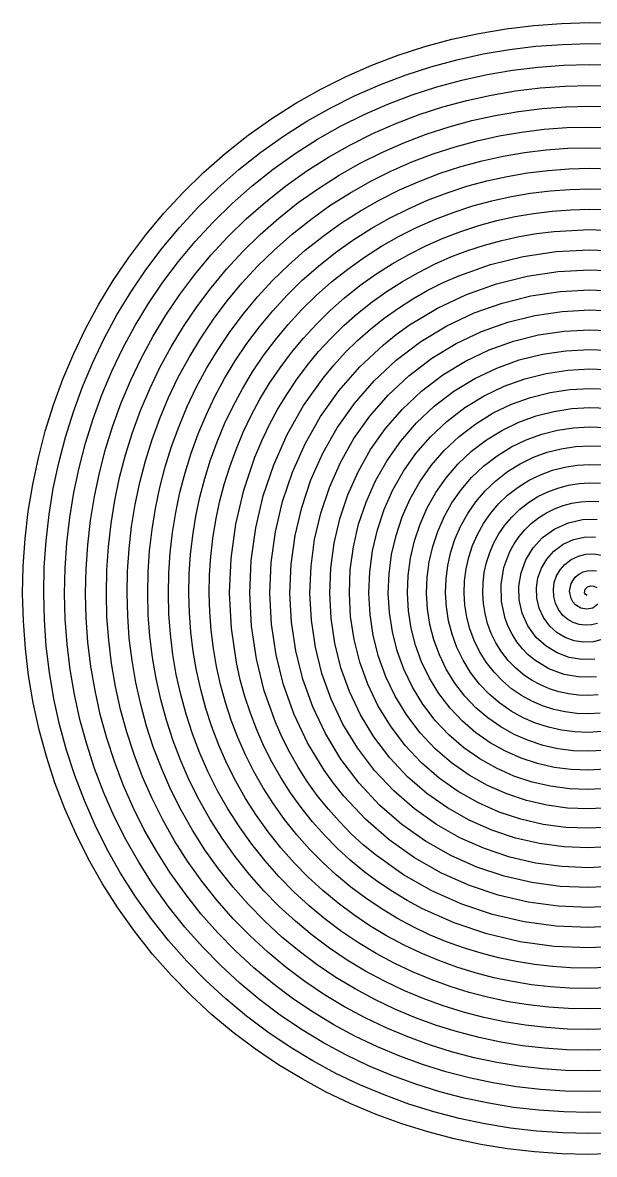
# Model space of a CAD drawing. Extents: x 3 to 205, y 45 to 245.
# Drawn here: x 3.2 to 104.3, y 44.8 to 245.2 of the extents above; entities that cross this region are included whole.
import ezdxf

# ---------------------------------------------------------------- set-up
doc = ezdxf.new("R2010")
doc.units = 0

msp = doc.modelspace()

# ---------------------------------------------------------------- linework, layer by layer
at = {"layer": 'Capa 1', "color": 7}
for points in [[(108.132458, 44.938797), (103.322244, 44.814835), (98.513491, 44.916875), (93.7156, 45.243977), (88.93797, 45.795203), (84.189999, 46.569613), (79.481087, 47.566267), (74.820632, 48.784228), (70.218035, 50.222554), (65.682694, 51.880309), (61.224008, 53.756551), (56.851376, 55.850343), (52.574198, 58.160744), (48.401872, 60.686816), (44.343798, 63.42762), (40.409375, 66.382216), (36.608002, 69.549665), (32.949077, 72.929028), (29.442001, 76.519366), (26.096172, 80.31974), (22.919445, 84.331029), (19.983155, 88.464167), (17.286355, 92.709665), (14.828097, 97.058036), (12.607433, 101.499793), (10.623416, 106.02545), (8.875098, 110.625518), (7.361532, 115.290511), (6.08177, 120.010941), (5.034864, 124.777321), (4.219866, 129.580164), (3.635829, 134.409982), (3.281806, 139.257289), (3.156849, 144.112597), (3.260009, 148.966419), (3.59034, 153.809267), (4.146894, 158.631656), (4.928723, 163.424096), (5.934879, 168.177101), (7.164415, 172.881185), (8.616384, 177.526859), (10.289837, 182.104636), (12.183827, 186.605029), (14.297407, 191.018552), (16.629628, 195.335716), (19.179543, 199.547034), (21.946205, 203.64302), (24.928666, 207.614186), (28.125978, 211.451044), (31.537193, 215.144109), (35.161364, 218.683891), (38.997544, 222.060905), (43.046248, 225.266935), (47.217923, 228.230299), (51.502992, 230.951954), (55.891881, 233.432855), (60.375014, 235.673959), (64.942815, 237.676222), (69.58571, 239.4406), (74.294122, 240.96805), (79.058477, 242.259526), (83.869199, 243.315986), (88.716712, 244.138385), (93.591442, 244.72768), (98.483813, 245.084826), (103.384249, 245.21078), (108.283175, 245.106498)], [(107.947588, 48.650984), (103.317396, 48.530999), (98.688571, 48.628566), (94.07016, 48.94278), (89.471212, 49.472735), (84.900773, 50.217526), (80.367891, 51.176248), (75.881613, 52.347995), (71.450986, 53.731862), (67.085059, 55.326944), (62.792878, 57.132334), (58.583491, 59.147128), (54.465945, 61.370421), (50.449287, 63.801306), (46.542565, 66.438879), (42.754827, 69.282235), (39.095119, 72.330467), (35.572489, 75.58267), (32.195985, 79.03794), (28.974654, 82.69537), (25.914912, 86.557293), (23.086711, 90.536583), (20.489139, 94.624105), (18.121281, 98.810722), (15.982223, 103.087301), (14.071051, 107.444706), (12.386852, 111.873802), (10.928712, 116.365453), (9.695716, 120.910525), (8.686952, 125.499881), (7.901505, 130.124387), (7.338461, 134.774908), (6.996907, 139.442309), (6.875929, 144.117454), (6.974613, 148.791207), (7.292045, 153.454435), (7.827312, 158.098001), (8.579498, 162.71277), (9.547692, 167.289608), (10.730979, 171.819378), (12.128444, 176.292947), (13.739175, 180.701177), (15.562257, 185.034935), (17.596777, 189.285085), (19.841821, 193.442492), (22.296474, 197.498021), (24.959824, 201.442536), (27.830956, 205.266903), (30.908957, 208.961985), (34.192912, 212.518648), (37.681908, 215.927757), (41.375031, 219.180176), (45.274252, 222.26913), (49.291958, 225.124321), (53.418928, 227.746672), (57.645937, 230.137104), (61.963762, 232.29654), (66.36318, 234.225901), (70.834969, 235.926112), (75.369905, 237.398092), (79.958765, 238.642766), (84.592325, 239.661055), (89.261363, 240.453881), (93.956656, 241.022167), (98.668981, 241.366835), (103.389113, 241.488807), (108.107831, 241.389005)], [(107.763333, 52.351281), (103.312586, 52.235262), (98.863112, 52.328373), (94.423608, 52.629742), (90.002769, 53.138498), (85.609294, 53.853768), (81.251879, 54.774681), (76.93922, 55.900365), (72.680015, 57.229949), (68.48296, 58.762561), (64.356752, 60.497328), (60.310088, 62.43338), (56.351664, 64.569845), (52.490178, 66.905851), (48.734326, 69.440526), (45.092804, 72.172998), (41.574311, 75.102397), (38.187542, 78.227849), (34.941194, 81.548484), (31.843964, 85.06343), (28.900839, 88.776461), (26.180388, 92.602392), (23.681731, 96.532439), (21.403988, 100.557817), (19.346279, 104.669743), (17.507724, 108.859431), (15.887443, 113.118097), (14.484555, 117.436957), (13.29818, 121.807227), (12.327439, 126.220122), (11.571451, 130.666858), (11.029336, 135.138651), (10.700214, 139.626716), (10.583204, 144.12227), (10.677428, 148.616527), (10.982004, 153.100703), (11.496053, 157.566014), (12.218694, 162.003676), (13.149048, 166.404905), (14.286233, 170.760915), (15.629371, 175.062924), (17.177581, 179.302145), (18.929982, 183.469796), (20.885695, 187.557091), (23.04384, 191.555247), (25.403537, 195.455479), (27.963904, 199.249002), (30.724063, 202.927033), (33.683134, 206.480788), (36.840235, 209.90148), (40.194487, 213.180328), (43.74501, 216.308545), (47.495219, 219.280789), (51.359443, 222.028145), (55.328811, 224.551501), (59.39445, 226.851745), (63.547488, 228.929767), (67.779054, 230.786454), (72.080276, 232.422696), (76.442281, 233.839381), (80.856198, 235.037396), (85.313155, 236.017632), (89.804279, 236.780976), (94.3207, 237.328317), (98.853544, 237.660544), (103.39394, 237.778544), (107.933017, 237.683207)], [(107.579712, 56.039291), (103.307815, 55.927228), (99.037097, 56.0159), (94.775904, 56.304469), (90.532585, 56.792097), (86.315487, 57.477946), (82.132957, 58.361177), (77.993342, 59.440953), (73.90499, 60.716436), (69.876248, 62.186787), (65.915463, 63.851169), (62.030983, 65.708742), (58.231155, 67.758669), (54.524327, 70.000113), (50.918846, 72.432234), (47.423058, 75.054194), (44.045313, 77.865156), (40.793956, 80.864282), (37.677335, 84.050732), (34.703798, 87.42367), (31.876909, 90.988302), (29.263856, 94.661381), (26.863792, 98.434473), (24.675871, 102.299144), (22.699246, 106.246958), (20.933071, 110.269482), (19.376499, 114.358281), (18.028684, 118.504919), (16.88878, 122.700963), (15.955939, 126.937978), (15.229315, 131.207529), (14.708062, 135.501182), (14.391334, 139.810502), (14.278283, 144.127054), (14.368063, 148.442405), (14.659828, 152.748118), (15.152731, 157.03576), (15.845926, 161.296897), (16.738566, 165.523093), (17.829804, 169.705913), (19.118795, 173.836924), (20.604691, 177.907691), (22.286647, 181.909779), (24.163815, 185.834753), (26.235349, 189.67418), (28.500403, 193.419623), (30.95813, 197.06265), (33.607683, 200.594824), (36.448217, 204.007712), (39.478884, 207.29288), (42.698838, 210.441891), (46.107233, 213.446312), (49.708917, 216.302224), (53.42016, 218.942093), (57.232441, 221.366774), (61.137237, 223.577122), (65.126027, 225.573993), (69.190289, 227.35824), (73.3215, 228.93072), (77.511139, 230.292286), (81.750684, 231.443794), (86.031613, 232.386098), (90.345405, 233.120054), (94.683536, 233.646516), (99.037485, 233.966339), (103.398731, 234.080379), (107.758751, 233.989489)], [(107.396743, 59.714582), (103.30308, 59.606463), (99.210502, 59.690713), (95.127008, 59.966529), (91.060597, 60.433105), (87.019269, 61.089636), (83.011022, 61.935319), (79.043856, 62.969348), (75.125769, 64.190919), (71.264761, 65.599227), (67.468831, 67.193467), (63.745978, 68.972835), (60.104202, 70.936527), (56.5515, 73.083736), (53.095874, 75.41366), (49.74532, 77.925492), (46.50784, 80.618429), (43.391431, 83.491666), (40.404094, 86.544398), (37.553826, 89.77582), (34.842779, 93.192559), (32.33676, 96.713308), (30.034956, 100.329982), (27.936553, 104.034494), (26.040738, 107.818759), (24.346699, 111.67469), (22.853622, 115.594201), (21.560695, 119.569206), (20.467105, 123.591619), (19.572037, 127.653355), (18.87468, 131.746326), (18.374221, 135.862447), (18.069846, 139.993632), (17.960742, 144.131795), (18.046096, 148.268849), (18.325096, 152.396709), (18.796928, 156.507289), (19.460779, 160.592502), (20.315837, 164.644262), (21.361288, 168.654484), (22.596319, 172.615081), (24.020117, 176.517968), (25.63187, 180.355057), (27.430763, 184.118263), (29.415985, 187.799501), (31.586722, 191.390683), (33.942161, 194.883724), (36.481489, 198.270538), (39.203893, 201.543039), (42.10856, 204.693141), (45.194678, 207.712756), (48.461432, 210.593801), (51.915095, 213.33377), (55.473877, 215.866513), (59.129603, 218.192851), (62.874102, 220.313604), (66.6992, 222.229595), (70.596724, 223.941645), (74.558502, 225.450574), (78.576358, 226.757206), (82.642122, 227.86236), (86.74762, 228.766859), (90.884678, 229.471523), (95.045123, 229.977174), (99.220783, 230.284634), (103.403485, 230.394723), (107.585054, 230.308264)], [(107.214458, 63.37669), (103.29839, 63.272504), (99.383313, 63.352353), (95.476881, 63.615464), (91.586744, 64.061066), (87.720556, 64.688389), (83.885968, 65.496661), (80.090633, 66.48511), (76.342203, 67.652965), (72.648329, 68.999456), (69.016664, 70.52381), (65.454861, 72.225256), (61.970571, 74.103023), (58.571447, 76.15634), (55.26514, 78.384435), (52.059303, 80.786537), (48.961587, 83.361875), (45.979646, 86.109677), (43.121132, 89.029173), (40.393695, 92.11959), (37.798083, 95.388963), (35.398722, 98.757924), (33.194831, 102.218736), (31.185631, 105.76366), (29.370343, 109.384956), (27.748187, 113.074886), (26.318383, 116.825712), (25.080152, 120.629693), (24.032713, 124.479093), (23.175288, 128.366171), (22.507097, 132.28319), (22.02736, 136.222409), (21.735297, 140.176092), (21.630129, 144.136497), (21.711076, 148.095888), (21.977358, 152.046525), (22.428197, 155.98067), (23.062811, 159.890583), (23.880422, 163.768526), (24.880251, 167.60676), (26.061516, 171.397547), (27.423439, 175.133146), (28.965241, 178.805821), (30.68614, 182.407832), (32.585359, 185.931439), (34.662116, 189.368905), (36.915633, 192.712491), (39.34513, 195.954458), (41.949827, 199.087066), (44.728945, 202.102578), (47.681703, 204.993255), (50.807323, 207.751357), (54.113487, 210.375789), (57.520344, 212.801779), (61.020068, 215.030115), (64.604834, 217.061585), (68.266817, 218.896978), (71.998191, 220.53708), (75.79113, 221.982681), (79.637809, 223.234568), (83.530403, 224.293529), (87.461086, 225.160352), (91.422032, 225.835825), (95.405417, 226.320736), (99.403414, 226.615873), (103.408199, 226.722024), (107.411945, 226.639977)], [(107.03288, 67.025128), (103.293743, 66.924863), (99.555506, 67.000327), (95.825474, 67.250784), (92.110955, 67.675493), (88.419254, 68.273719), (84.757678, 69.044721), (81.133534, 69.987763), (77.554127, 71.102105), (74.026766, 72.387011), (70.558755, 73.841742), (67.157402, 75.46556), (63.830013, 77.257726), (60.583894, 79.217503), (57.426352, 81.344153), (54.364694, 83.636938), (51.406225, 86.095119), (48.558253, 88.717958), (45.828084, 91.504718), (43.223024, 94.45466), (40.742424, 97.577213), (38.449329, 100.79495), (36.342994, 104.100478), (34.422672, 107.486404), (32.687616, 110.945335), (31.13708, 114.46988), (29.770319, 118.052644), (28.586584, 121.686235), (27.585131, 125.363261), (26.765212, 129.076328), (26.126081, 132.818044), (25.666992, 136.581016), (25.387199, 140.357851), (25.285955, 144.141157), (25.362514, 147.923541), (25.616129, 151.697609), (26.046054, 155.45597), (26.651543, 159.19123), (27.431849, 162.895997), (28.386226, 166.562878), (29.513927, 170.184479), (30.814207, 173.753409), (32.286318, 177.262275), (33.929514, 180.703683), (35.74305, 184.070242), (37.726178, 187.354557), (39.878153, 190.549237), (42.198227, 193.646889), (44.685655, 196.640119), (47.339689, 199.521536), (50.159585, 202.283746), (53.144595, 204.919356), (56.303801, 207.428669), (59.55929, 209.748292), (62.903584, 211.878982), (66.329203, 213.821493), (69.828668, 215.576578), (73.3945, 217.144994), (77.019219, 218.527494), (80.695348, 219.724834), (84.415406, 220.737768), (88.171914, 221.56705), (91.957393, 222.213436), (95.764365, 222.67768), (99.585349, 222.960536), (103.412867, 223.06276), (107.23944, 222.985106)], [(106.852039, 70.659343), (103.289145, 70.562987), (99.727058, 70.634088), (96.172741, 70.871942), (92.633155, 71.275844), (89.115262, 71.845088), (85.626025, 72.57897), (82.172406, 73.476784), (78.761367, 74.537826), (75.399871, 75.76139), (72.094878, 77.146772), (68.853353, 78.693266), (65.682255, 80.400168), (62.588549, 82.266773), (59.579196, 84.292376), (56.661158, 86.476271), (53.841397, 88.817754), (51.126875, 91.31612), (48.524556, 93.970664), (46.0414, 96.78068), (43.675372, 99.756981), (41.488139, 102.824078), (39.478987, 105.974921), (37.647203, 109.202464), (35.992074, 112.499659), (34.512886, 115.859456), (33.208927, 119.274807), (32.079483, 122.738666), (31.12384, 126.243983), (30.341286, 129.783711), (29.731108, 133.350801), (29.292591, 136.938205), (29.025024, 140.538876), (28.927692, 144.145765), (28.999882, 147.751823), (29.240881, 151.350004), (29.649977, 154.933258), (30.226455, 158.494538), (30.969603, 162.026795), (31.878706, 165.522981), (32.953053, 168.976049), (34.191929, 172.37895), (35.594622, 175.724637), (37.160418, 179.00606), (38.888604, 182.216172), (40.778467, 185.347924), (42.829294, 188.394269), (45.04037, 191.348159), (47.410984, 194.202545), (49.940421, 196.95038), (52.62797, 199.584614), (55.472915, 202.098201), (58.485725, 204.49283), (61.590425, 206.706489), (64.779883, 208.739901), (68.046963, 210.593788), (71.384531, 212.268869), (74.785453, 213.765868), (78.242596, 215.085505), (81.748825, 216.228502), (85.297005, 217.19558), (88.880003, 217.987462), (92.490685, 218.604868), (96.121916, 219.04852), (99.766562, 219.31914), (103.41749, 219.417449), (107.067564, 219.344168)], [(106.671966, 74.27876), (103.284597, 74.1863), (99.897944, 74.25306), (96.518626, 74.478366), (93.153262, 74.861548), (89.808471, 75.401932), (86.490872, 76.098847), (83.207086, 76.951621), (79.96373, 77.959582), (76.767425, 79.122058), (73.62479, 80.438377), (70.542443, 81.907867), (67.527004, 83.529856), (64.585092, 85.303671), (61.723327, 87.228642), (58.948328, 89.304096), (56.266714, 91.52936), (53.685104, 93.903764), (51.210118, 96.426634), (48.848374, 99.0973), (46.596462, 101.92794), (44.514668, 104.845004), (42.602312, 107.841788), (40.858714, 110.911587), (39.283194, 114.047696), (37.875071, 117.243409), (36.633665, 120.492024), (35.558296, 123.786834), (34.648284, 127.121134), (33.902948, 130.48822), (33.321608, 133.881388), (32.903585, 137.293931), (32.648197, 140.719146), (32.554764, 144.150327), (32.622607, 147.58077), (32.851045, 151.003769), (33.239398, 154.41262), (33.786986, 157.800619), (34.493128, 161.16106), (35.357144, 164.487238), (36.378354, 167.772449), (37.556078, 171.009987), (38.889635, 174.193148), (40.378346, 177.315228), (42.021529, 180.36952), (43.818506, 183.349321), (45.768595, 186.247926), (47.871116, 189.058629), (50.12539, 191.774726), (52.530735, 194.389512), (55.086472, 196.896282), (57.791921, 199.288332), (60.65892, 201.568729), (63.613434, 203.676842), (66.648673, 205.61336), (69.757846, 207.37897), (72.934164, 208.974362), (76.170835, 210.400224), (79.461069, 211.657245), (82.798075, 212.746112), (86.175063, 213.667515), (89.585243, 214.422141), (93.021823, 215.010679), (96.478014, 215.433819), (99.947024, 215.692247), (103.422064, 215.786653), (106.896343, 215.717726)], [(106.492695, 77.882732), (103.280103, 77.794156), (100.068136, 77.856596), (96.863071, 78.069412), (93.671187, 78.431966), (90.498761, 78.943618), (87.35207, 79.603728), (84.237393, 80.411658), (81.161008, 81.366769), (78.129192, 82.468421), (75.148223, 83.715976), (72.224379, 85.108793), (69.363938, 86.646235), (66.573177, 88.327662), (63.858374, 90.152434), (61.225808, 92.119913), (58.681755, 94.229459), (56.232494, 96.480433), (53.884303, 98.872197), (51.643459, 101.40411), (49.505186, 104.089704), (47.528392, 106.857371), (45.712429, 109.700746), (44.05665, 112.613467), (42.560407, 115.589171), (41.223053, 118.621495), (40.043941, 121.704076), (39.022423, 124.83055), (38.157853, 127.994556), (37.449582, 131.189729), (36.896964, 134.409707), (36.49935, 137.648126), (36.256094, 140.898624), (36.166549, 144.154838), (36.230066, 147.410405), (36.445999, 150.658961), (36.813701, 153.894144), (37.332523, 157.10959), (38.001819, 160.298937), (38.820941, 163.455822), (39.789242, 166.573881), (40.906075, 169.646752), (42.170791, 172.668071), (43.582745, 175.631475), (45.141288, 178.530602), (46.845773, 181.359089), (48.695553, 184.110572), (50.689981, 186.778688), (52.828409, 189.357075), (55.110189, 191.839369), (57.534675, 194.219207), (60.101219, 196.490227), (62.823016, 198.656864), (65.627971, 200.659866), (68.509636, 202.499888), (71.461562, 204.177587), (74.477302, 205.693617), (77.550407, 207.048635), (80.674428, 208.243295), (83.842918, 209.278254), (87.049428, 210.154167), (90.28751, 210.871689), (93.550714, 211.431477), (96.832594, 211.834185), (100.1267, 212.080469), (103.426585, 212.170985), (106.725799, 212.106388)], [(109.347459, 81.698723), (103.275668, 81.385857), (97.206015, 81.644386), (91.186002, 82.469459), (85.263133, 83.856224), (79.484911, 85.799829), (73.89884, 88.295423), (71.192705, 89.7487), (68.552422, 91.338155), (65.983927, 93.063181), (63.49316, 94.923173), (61.086058, 96.917523), (58.768558, 99.045625), (56.546599, 101.306873), (54.426119, 103.70066), (52.400988, 106.241852), (50.528734, 108.860783), (48.808743, 111.551429), (47.240398, 114.307769), (45.823087, 117.123779), (44.556194, 119.993437), (43.439105, 122.910719), (42.471205, 125.869604), (41.65188, 128.864068), (40.980514, 131.888089), (40.079205, 138.00071), (39.76236, 144.159285), (40.025062, 150.315633), (40.862395, 156.421572), (42.269443, 162.428919), (44.241287, 168.289493), (45.437472, 171.149684), (46.773012, 173.955113), (48.247293, 176.699758), (49.8597, 179.377596), (51.609619, 181.982605), (53.496435, 184.508761), (55.519533, 186.950042), (57.678299, 189.300425), (59.972119, 191.553888), (62.400377, 193.704408), (64.977608, 195.757776), (67.633659, 197.656121), (70.362423, 199.400065), (73.157791, 200.990231), (76.013657, 202.427242), (78.923912, 203.711721), (81.882448, 204.844289), (84.883159, 205.825571), (87.919936, 206.656189), (90.986672, 207.336765), (94.077259, 207.867923), (97.185589, 208.250286), (103.43105, 208.571114), (109.674193, 208.304232)], [(108.996988, 85.25763), (103.271298, 84.960638), (97.547386, 85.202528), (91.870051, 85.978708), (86.284089, 87.284588), (80.834297, 89.115578), (75.565471, 91.467085), (70.522408, 94.334518), (65.749906, 97.713288), (63.479113, 99.592989), (61.29276, 101.598802), (59.196444, 103.730154), (57.195767, 105.98647), (55.283258, 108.383935), (53.515063, 110.854825), (51.890602, 113.393456), (50.409291, 115.994144), (49.07055, 118.651205), (47.873795, 121.358955), (45.903919, 126.903786), (44.495005, 132.583164), (43.6424, 138.351618), (43.341445, 144.163675), (43.587487, 149.973864), (44.375867, 155.736712), (45.701931, 161.406747), (47.561021, 166.938497), (49.948484, 172.28649), (52.859661, 177.405254), (56.289897, 182.249316), (58.198207, 184.554124), (60.234536, 186.773205), (62.398302, 188.900874), (64.688922, 190.931448), (67.122254, 192.872062), (69.630087, 194.666225), (72.206653, 196.314527), (74.846184, 197.817557), (77.542911, 199.175906), (80.291064, 200.390165), (85.91858, 202.388768), (91.682582, 203.81809), (97.536923, 204.682851), (103.435454, 204.987772), (109.332027, 204.737574)], [(108.648305, 88.798823), (103.266995, 88.517636), (97.887108, 88.74298), (92.55075, 89.470522), (87.300024, 90.695931), (82.177033, 92.414876), (77.223882, 94.623023), (72.482675, 97.316042), (67.995515, 100.489601), (63.804507, 104.139367), (59.951754, 108.26101), (58.15132, 110.515455), (56.486681, 112.839032), (53.562589, 117.672196), (51.175083, 122.717726), (49.319764, 127.932848), (47.992238, 133.274784), (47.188108, 138.700759), (46.902976, 144.167998), (47.132447, 149.633724), (47.872124, 155.055161), (49.117611, 160.389535), (50.864511, 165.594068), (53.108428, 170.625986), (55.844964, 175.442512), (59.069725, 180.00087), (62.778313, 184.258285), (66.966331, 188.171981), (69.256462, 190.000381), (71.616797, 191.69086), (76.526354, 194.660287), (81.651552, 197.084722), (86.948944, 198.968626), (92.37508, 200.316462), (97.886513, 201.132689), (103.439792, 201.42177), (108.991471, 201.188165)], [(108.301508, 92.321371), (103.262766, 92.055917), (98.225096, 92.264811), (93.227922, 92.943981), (88.310671, 94.089352), (83.512768, 95.69685), (78.873638, 97.762402), (74.432707, 100.281933), (70.2294, 103.251371), (66.303142, 106.666641), (62.693359, 110.52367), (59.442811, 114.81287), (56.69947, 119.341472), (54.459198, 124.069383), (52.717856, 128.956509), (51.471306, 133.962757), (50.71541, 139.048032), (50.44603, 144.172241), (50.659027, 149.29529), (51.350265, 154.377087), (52.515603, 159.377537), (54.150905, 164.256546), (56.252031, 168.974021), (58.814845, 173.489869), (61.835207, 177.763995), (65.30898, 181.756306), (69.232025, 185.426709), (73.593284, 188.730781), (78.197873, 191.51922), (83.005028, 193.796228), (87.973987, 195.566008), (93.063987, 196.832763), (98.234265, 197.600694), (103.444059, 197.874005), (108.652605, 197.656898)], [(107.956711, 95.82421), (103.258621, 95.574414), (98.561254, 95.766965), (93.901372, 96.398046), (89.315737, 97.463839), (84.841111, 98.960528), (80.514255, 100.884295), (76.371931, 103.231322), (72.450902, 105.997794), (68.787929, 109.179892), (65.419774, 112.7738), (62.382586, 116.775775), (59.819015, 121.001498), (57.72518, 125.413542), (56.0972, 129.974482), (54.931193, 134.64689), (54.223279, 139.393341), (53.969576, 144.176409), (54.166203, 148.958666), (54.809279, 153.702688), (55.894923, 158.371047), (57.419252, 162.926317), (59.378388, 167.331072), (61.768447, 171.547886), (64.585549, 175.539332), (67.825813, 179.267984), (71.485357, 182.696416), (75.558983, 185.786831), (79.860262, 188.39525), (84.351102, 190.525617), (88.993413, 192.181878), (93.749101, 193.367978), (98.580076, 194.087864), (103.448246, 194.345479), (108.315519, 194.144769)], [(107.614035, 99.306144), (103.254567, 99.071927), (98.895477, 99.248245), (94.57088, 99.831537), (90.314889, 100.818242), (86.161619, 102.204796), (82.145185, 103.987638), (78.299701, 106.163207), (74.659282, 108.72794), (71.258041, 111.678275), (68.130094, 115.01065), (65.305031, 118.727089), (62.920192, 122.651714), (60.971952, 126.749747), (59.456683, 130.986417), (58.370762, 135.326946), (57.710562, 139.736561), (57.472458, 144.180487), (57.652824, 148.623949), (58.248034, 153.032173), (59.254464, 157.370383), (60.668486, 161.603805), (62.486476, 165.697665), (64.704808, 169.617187), (67.319857, 173.327597), (70.327996, 176.79412), (73.725601, 179.981981), (77.513259, 182.859955), (81.512984, 185.289377), (85.68934, 187.273934), (90.00689, 188.817317), (94.430199, 189.923215), (98.92383, 190.595318), (103.452346, 190.837314), (107.980314, 190.652894)], [(107.273623, 102.765833), (103.250616, 102.547111), (99.227645, 102.707318), (95.236195, 103.243143), (91.30775, 104.15128), (87.473793, 105.428419), (83.76581, 107.071253), (80.215284, 109.076474), (76.853699, 111.440772), (73.712539, 114.16084), (70.823288, 117.23337), (68.209039, 120.666072), (66.001829, 124.291492), (64.198286, 128.07749), (62.79504, 131.991927), (61.788718, 136.002662), (61.175949, 140.077555), (60.953361, 144.184467), (61.117584, 148.291257), (61.665244, 152.365786), (62.592972, 156.375912), (63.897395, 160.289498), (65.575141, 164.074401), (67.62284, 167.698484), (70.037119, 171.129604), (72.814608, 174.335623), (75.951934, 177.284401), (79.455395, 179.951226), (83.155431, 182.202736), (87.019246, 184.042366), (91.014043, 185.473551), (95.107024, 186.499725), (99.265392, 187.124324), (103.45635, 187.350783), (107.647102, 187.182536)], [(106.93564, 106.20172), (103.246779, 105.998405), (99.557619, 106.142626), (95.897031, 106.631328), (92.293887, 107.461454), (88.777059, 108.629948), (85.375419, 110.133754), (82.117839, 111.969815), (79.033191, 114.135075), (76.150347, 116.626479), (73.498179, 119.44097), (71.093343, 122.591857), (69.062584, 125.9201), (67.402784, 129.396175), (66.110823, 132.990559), (65.183582, 136.673728), (64.617942, 140.41616), (64.410785, 144.188332), (64.55899, 147.960719), (65.059439, 151.703799), (65.909014, 155.388049), (67.104594, 158.983946), (68.643061, 162.461966), (70.521296, 165.792586), (72.736179, 168.946282), (75.284593, 171.893533), (78.163417, 174.604814), (81.38457, 177.061867), (84.786908, 179.136623), (88.340258, 180.832266), (92.014442, 182.151977), (95.779285, 183.098938), (99.604612, 183.67633), (103.460246, 183.887337), (107.316013, 183.73514)], [(106.600273, 109.612006), (103.243074, 109.424006), (99.885243, 109.552384), (96.553059, 109.994335), (93.272803, 110.747053), (90.070755, 111.807733), (86.973193, 113.173569), (84.006397, 114.841754), (81.196648, 116.809483), (78.570224, 119.07395), (76.153405, 121.63235), (73.95648, 124.503484), (72.10091, 127.536722), (70.583827, 130.705139), (69.402362, 133.981807), (68.553646, 137.339803), (68.034813, 140.752199), (67.842994, 144.19207), (67.975319, 147.63249), (68.428922, 151.046534), (69.200934, 154.407276), (70.288486, 157.687789), (71.688711, 160.861149), (73.398739, 163.900429), (75.415704, 166.778704), (77.736736, 169.469047), (80.358968, 171.944533), (83.299838, 174.193289), (86.406614, 176.092532), (89.651723, 177.645195), (93.007591, 178.854207), (96.446645, 179.722499), (99.941312, 180.253002), (103.464019, 180.448647), (106.987193, 180.312365)], [(106.267754, 112.994569), (103.239523, 112.821784), (100.210334, 112.934472), (97.203897, 113.330078), (94.243918, 114.006043), (91.354107, 114.95981), (88.558173, 116.188822), (85.879824, 117.690521), (83.342769, 119.46235), (80.970716, 121.501752), (78.787375, 123.80617), (76.796739, 126.399783), (75.114994, 129.140369), (73.739521, 132.003578), (72.6677, 134.965061), (71.896913, 138.000469), (71.424539, 141.085452), (71.24796, 144.195661), (71.364556, 147.306747), (71.771708, 150.394361), (72.466797, 153.434152), (73.447203, 156.401773), (74.710308, 159.272874), (76.253491, 162.023105), (78.074135, 164.628117), (80.169618, 167.063561), (82.537323, 169.305087), (85.200096, 171.347135), (88.013612, 173.072202), (90.952881, 174.482969), (93.99291, 175.582117), (97.108709, 176.372328), (100.275287, 176.856282), (103.467651, 177.036662), (106.660812, 176.916148)], [(105.938344, 116.346931), (103.236147, 116.189256), (100.532672, 116.286425), (97.84908, 116.636128), (95.206532, 117.236055), (92.62619, 118.083893), (90.129213, 119.177333), (87.736764, 120.514064), (85.470003, 122.091774), (83.350092, 123.908153), (81.398191, 125.96089), (79.612083, 128.279405), (78.102683, 130.729893), (76.867619, 133.290557), (75.90452, 135.939603), (75.211011, 138.655234), (74.784722, 141.415654), (74.62328, 144.19907), (74.724313, 146.983683), (75.085448, 149.7477), (75.704313, 152.469324), (76.578536, 155.12676), (77.705745, 157.698211), (79.083567, 160.161883), (80.70963, 162.49598), (82.581562, 164.678706), (84.696991, 166.688266), (87.08404, 168.525332), (89.606799, 170.077672), (92.242835, 171.347719), (94.969718, 172.337908), (97.765014, 173.050672), (100.606293, 173.488446), (103.471123, 173.653662), (106.337072, 173.548755)], [(105.612378, 119.666036), (103.232985, 119.523359), (100.852, 119.6052), (98.488064, 119.909494), (96.159815, 120.434173), (93.885893, 121.177171), (91.684938, 122.136423), (89.575589, 123.309859), (87.576485, 124.695416), (85.706265, 126.291025), (83.98357, 128.09462), (82.400057, 130.140701), (81.061379, 132.3039), (79.965408, 134.564947), (79.110017, 136.904577), (78.493078, 139.303522), (78.112464, 141.742515), (77.966048, 144.202289), (78.051702, 146.663576), (78.367299, 149.107109), (78.910711, 151.513621), (79.679811, 153.863845), (80.672472, 156.138513), (81.886565, 158.318359), (83.319965, 160.384114), (84.970542, 162.316513), (86.836171, 164.096287), (88.950095, 165.730257), (91.184836, 167.111455), (93.520496, 168.242068), (95.93718, 169.124286), (98.414989, 169.760297), (100.934027, 170.152289), (103.474397, 170.302451), (106.016203, 170.212971)], [(105.29027, 122.948118), (103.230083, 122.820317), (101.168001, 122.887046), (99.120169, 123.146482), (97.102736, 123.5968), (95.131846, 124.236175), (93.223648, 125.062783), (91.394287, 126.074798), (89.65991, 127.270395), (88.036664, 128.647751), (86.540696, 130.20504), (85.157637, 131.981641), (83.987883, 133.860663), (83.029547, 135.82534), (82.280745, 137.858906), (81.739593, 139.944593), (81.404204, 142.065633), (81.272695, 144.205261), (81.34318, 146.34671), (81.613774, 148.473212), (82.082593, 150.568), (82.747752, 152.614308), (83.607365, 154.595368), (84.659547, 156.494414), (85.902415, 158.294679), (87.334082, 159.979396), (88.952664, 161.531798), (90.796339, 162.964756), (92.746093, 164.176562), (94.784538, 165.169161), (96.894284, 165.944499), (99.057942, 166.504519), (101.258123, 166.851169), (103.477437, 166.986394), (105.698496, 166.912137)], [(104.972554, 126.188374), (103.227512, 126.075317), (101.48028, 126.127186), (99.744545, 126.342395), (98.033993, 126.719359), (96.362311, 127.256492), (94.743187, 127.952209), (93.190307, 128.804924), (91.717359, 129.813051), (90.338029, 130.975005), (89.066004, 132.2892), (87.880996, 133.799641), (86.878147, 135.39799), (86.055812, 137.06995), (85.412346, 138.801222), (84.946103, 140.577507), (84.655439, 142.384507), (84.538709, 144.207923), (84.594267, 146.033457), (84.820469, 147.846811), (85.215668, 149.633685), (85.778221, 151.379782), (86.506482, 153.070802), (87.398806, 154.692447), (88.453548, 156.23042), (89.669062, 157.67042), (91.043704, 158.99815), (92.62035, 160.232428), (94.288514, 161.2768), (96.033285, 162.13297), (97.839749, 162.802644), (99.692996, 163.287526), (101.578111, 163.58932), (103.480184, 163.709733), (105.3843, 163.650468)], [(104.659954, 129.380473), (101.788334, 129.31933), (98.951884, 129.795832), (96.240732, 130.799182), (93.745004, 132.318584), (92.606088, 133.26843), (91.554826, 134.34324), (90.565122, 135.591319), (89.726874, 136.913004), (89.038674, 138.296429), (88.499115, 139.729726), (87.860282, 142.698467), (87.79911, 145.724293), (88.304333, 148.712264), (89.364683, 151.567446), (90.099511, 152.915572), (90.968895, 154.1949), (91.971429, 155.393561), (93.105703, 156.49969), (94.418985, 157.53794), (95.809426, 158.417102), (97.264558, 159.138645), (98.771907, 159.704036), (100.319003, 160.114741), (101.893375, 160.372228), (103.482552, 160.477964), (105.074062, 160.433416)], [(104.353501, 132.515633), (102.091491, 132.454756), (99.854083, 132.817883), (97.712407, 133.596075), (95.737594, 134.780393), (94.000773, 136.3619), (92.526814, 138.40177), (91.533252, 140.641942), (91.010686, 143.006577), (90.949717, 145.419835), (91.340945, 147.805875), (92.17497, 150.088858), (93.442391, 152.192943), (95.13381, 154.04229), (97.305206, 155.604134), (99.688481, 156.655847), (102.203058, 157.207293), (104.768359, 157.268336)], [(105.682518, 135.9611), (104.054807, 135.580778), (102.388831, 135.520499), (100.737202, 135.773145), (99.152532, 136.3316), (97.687433, 137.188748), (96.394517, 138.33747), (95.267384, 139.858491), (94.503374, 141.534202), (94.094919, 143.307413), (94.03445, 145.120936), (94.3144, 146.917583), (94.9272, 148.640165), (95.865281, 150.231494), (97.121075, 151.63438), (98.770635, 152.847457), (100.586174, 153.668363), (102.505888, 154.105119), (104.467975, 154.165749)], [(104.824322, 138.823832), (103.766819, 138.554122), (102.67906, 138.49501), (101.595824, 138.641147), (100.551889, 138.987183), (99.582031, 139.527771), (98.72103, 140.25756), (97.931509, 141.273725), (97.391119, 142.400419), (97.094076, 143.598489), (97.034597, 144.828782), (97.206896, 146.052147), (97.605189, 147.22943), (98.223693, 148.321478), (99.056622, 149.28914), (100.197464, 150.162034), (101.4597, 150.757669), (102.799743, 151.082269), (104.174003, 151.142059), (105.538893, 150.943263)], [(104.89548, 142.21439), (104.010632, 141.553515), (102.960987, 141.333606), (101.892587, 141.52509), (100.951476, 142.09839), (100.486197, 142.628717), (100.160934, 143.228018), (99.914101, 144.544844), (100.178264, 145.87147), (100.920716, 147.0305), (101.570328, 147.575169), (102.298905, 147.953165), (103.080184, 148.168985), (103.887898, 148.227129), (104.695782, 148.132094)], [(102.998231, 143.78759), (102.702323, 143.95432), (102.562033, 144.253136), (102.66337, 144.91897), (103.070316, 145.331494), (103.606806, 145.498136), (104.180343, 145.443148), (104.698427, 145.19078)]]:
    msp.add_lwpolyline(points, dxfattribs=at)

doc.saveas('drawing.dxf')
